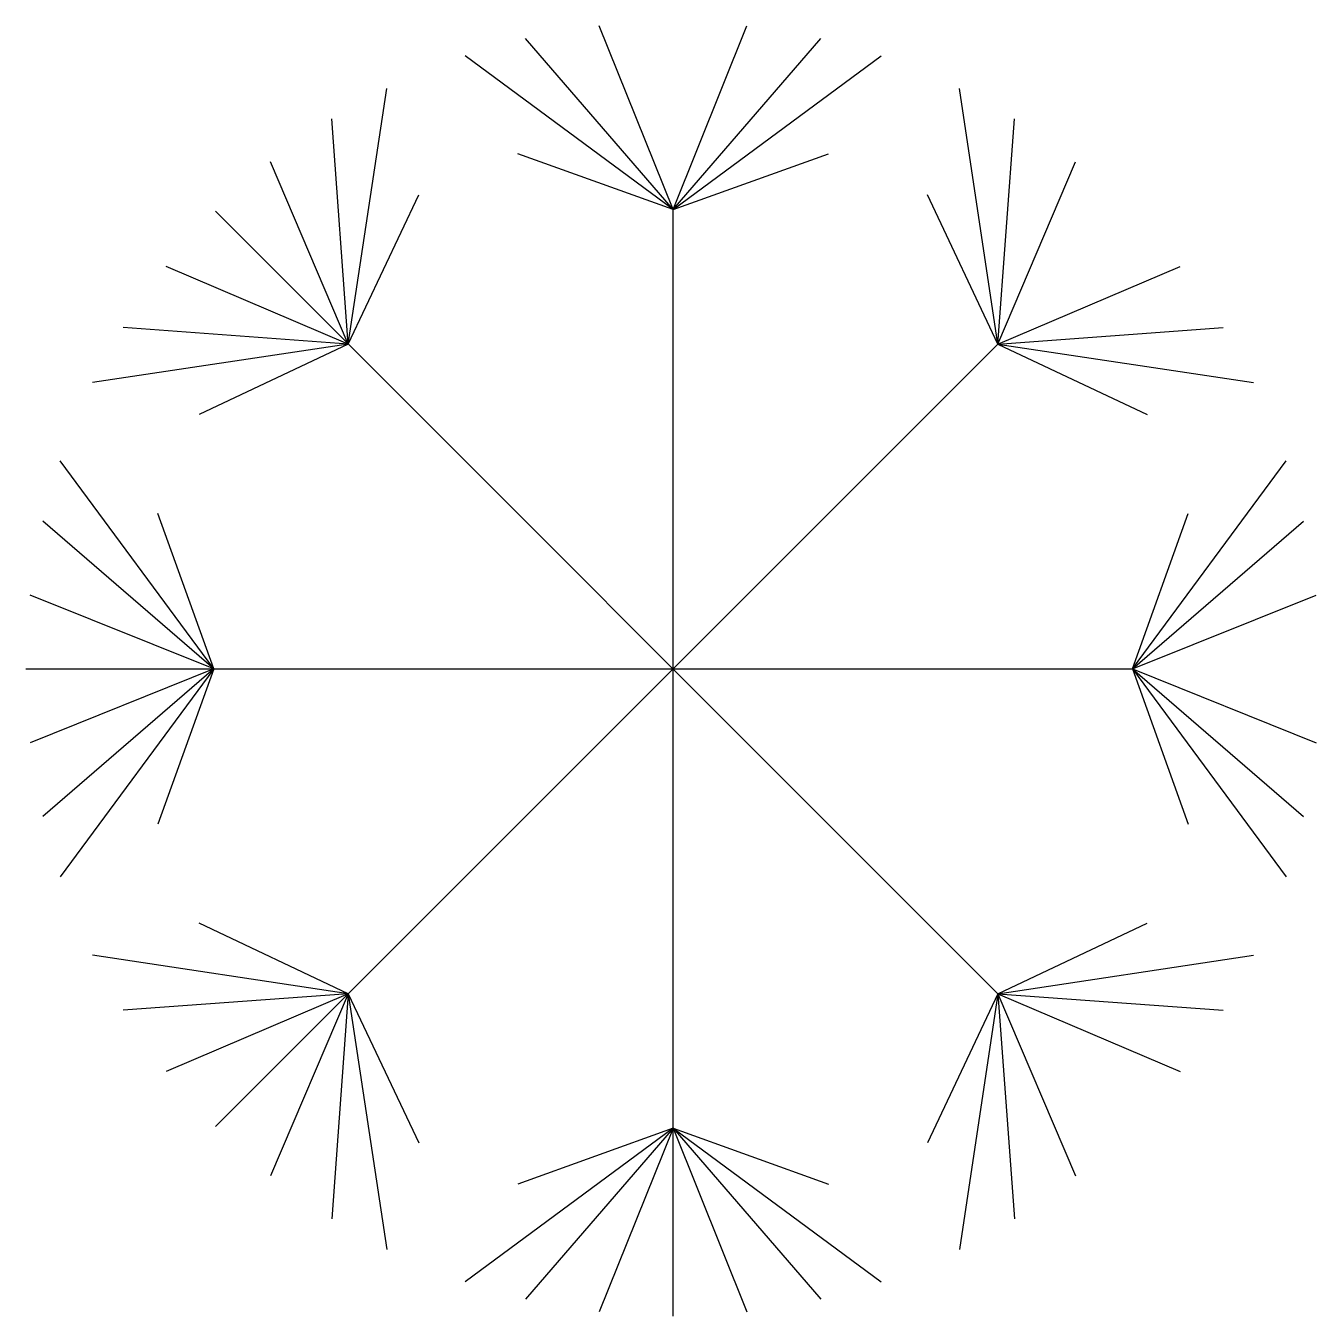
# Model space of a CAD drawing. Header units: feet. Extents: x -0.5 to 0.497, y -0.5 to 0.497.
import ezdxf

# ---------------------------------------------------------------- set-up
doc = ezdxf.new("R2010")
doc.units = ezdxf.units.FT
doc.header["$MEASUREMENT"] = 0

msp = doc.modelspace()

# ---------------------------------------------------------------- linework, layer by layer
for p, q in [((0, 0.35483), (-0.05707, 0.49673)), ((0, 0.35483), (0.05707, 0.49673)), ((0, 0.35483), (-0.11405, 0.48682)), ((0, 0.35483), (0.11405, 0.48682)), ((0, 0.35483), (-0.16072, 0.47347)), ((0, 0.35483), (0.16072, 0.47347)), ((-0.2509, 0.2509), (-0.22115, 0.44843)), ((0.2509, 0.2509), (0.22115, 0.44843)), ((-0.2509, 0.2509), (-0.26359, 0.42488)), ((0.2509, 0.2509), (0.26359, 0.42488)), ((-0.2509, 0.2509), (-0.31089, 0.39159)), ((0, 0.35483), (-0.11995, 0.39791)), ((0, 0.35483), (0.11995, 0.39791)), ((0.2509, 0.2509), (0.31089, 0.39159)), ((-0.2509, 0.2509), (-0.19654, 0.36618)), ((0.2509, 0.2509), (0.19654, 0.36618)), ((-0.35355, 0.35355), (0.2509, -0.2509)), ((0, -0.5), (0, 0.35483)), ((-0.2509, 0.2509), (-0.39159, 0.31089)), ((0.2509, 0.2509), (0.39159, 0.31089)), ((-0.2509, 0.2509), (-0.42488, 0.26359)), ((0.2509, 0.2509), (0.42488, 0.26359)), ((-0.2509, 0.2509), (-0.44843, 0.22115)), ((-0.2509, 0.2509), (-0.36618, 0.19654)), ((-0.35355, -0.35355), (0.2509, 0.2509)), ((0.2509, 0.2509), (0.36618, 0.19654)), ((0.2509, 0.2509), (0.44843, 0.22115)), ((-0.35483, 0), (-0.47347, 0.16072)), ((0.35483, 0), (0.47347, 0.16072)), ((-0.35483, 0), (-0.39791, 0.11995)), ((0.35483, 0), (0.39791, 0.11995)), ((-0.35483, 0), (-0.48682, 0.11405)), ((0.35483, 0), (0.48682, 0.11405)), ((-0.35483, 0), (-0.49673, 0.05707)), ((0.35483, 0), (0.49673, 0.05707)), ((-0.5, 0), (0.35483, 0)), ((-0.35483, 0), (-0.49673, -0.05707)), ((-0.35483, 0), (-0.48682, -0.11405)), ((-0.35483, 0), (-0.47347, -0.16072)), ((-0.35483, 0), (-0.39791, -0.11995)), ((0.35483, 0), (0.39791, -0.11995)), ((0.35483, 0), (0.47347, -0.16072)), ((0.35483, 0), (0.48682, -0.11405)), ((0.35483, 0), (0.49673, -0.05707)), ((-0.2509, -0.2509), (-0.36618, -0.19654)), ((0.2509, -0.2509), (0.36618, -0.19654)), ((-0.2509, -0.2509), (-0.44843, -0.22115)), ((0.2509, -0.2509), (0.44843, -0.22115)), ((-0.2509, -0.2509), (-0.42488, -0.26359)), ((-0.2509, -0.2509), (-0.39159, -0.31089)), ((-0.2509, -0.2509), (-0.31089, -0.39159)), ((-0.2509, -0.2509), (-0.26359, -0.42488)), ((-0.2509, -0.2509), (-0.22115, -0.44843)), ((-0.2509, -0.2509), (-0.19654, -0.36618)), ((0.2509, -0.2509), (0.19654, -0.36618)), ((0.2509, -0.2509), (0.22115, -0.44843)), ((0.2509, -0.2509), (0.39159, -0.31089)), ((0.2509, -0.2509), (0.26359, -0.42488)), ((0.2509, -0.2509), (0.31089, -0.39159)), ((0.2509, -0.2509), (0.42488, -0.26359)), ((0, -0.35483), (-0.16072, -0.47347)), ((0, -0.35483), (-0.11995, -0.39791)), ((0, -0.35483), (-0.11405, -0.48682)), ((0, -0.35483), (-0.05707, -0.49673)), ((0, -0.35483), (0.05707, -0.49673)), ((0, -0.35483), (0.11405, -0.48682)), ((0, -0.35483), (0.16072, -0.47347)), ((0, -0.35483), (0.11995, -0.39791))]:
    msp.add_line(p, q)

doc.saveas('drawing.dxf')
